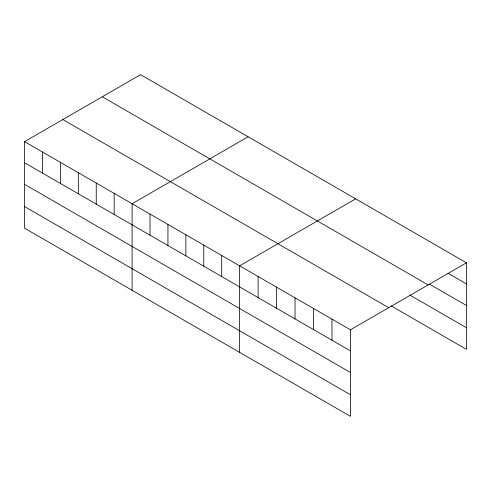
<?xml version="1.0" encoding="UTF-8"?>
<svg xmlns="http://www.w3.org/2000/svg" width="491" height="491" viewBox="0 0 491 491"><rect width="100%" height="100%" fill="white"/><g stroke="black" fill="none" stroke-linecap="round" stroke-linejoin="round"><path stroke-width="0.74" d="M391.266 305.942L466.45 349.347L466.45 262.814L140.567 74.669L24.55 141.654L24.55 228.186L350.433 416.331L350.433 329.799L24.55 141.654M248.108 136.756L132.091 203.74L132.091 290.273M355.65 198.849L239.633 265.827L239.633 352.36M350.433 329.799L466.45 262.814M447.982 273.241L466.45 283.902M429.515 284.179L466.45 305.5M102.281 96.776L428.164 284.921M409.733 295.005L466.45 327.749M62.836 119.546L388.719 307.691M24.55 162.736L350.433 350.887M24.55 184.334L350.433 372.479M24.55 206.588L350.433 394.733M331.965 319.138L331.965 340.22M313.497 308.477L313.497 329.559M295.03 297.816L295.03 318.898M276.568 287.149L276.568 308.238M258.1 276.488L258.1 297.577M221.711 255.48L221.711 276.568M203.783 245.132L203.783 266.22M185.862 234.784L185.862 255.872M167.94 224.436L167.94 245.525M150.013 214.088L150.013 235.177M114.17 193.393L114.17 214.475M96.242 183.045L96.242 204.127M78.321 172.697L78.321 193.779M60.399 162.349L60.399 183.431M42.472 152.001L42.472 173.084"/></g></svg>
